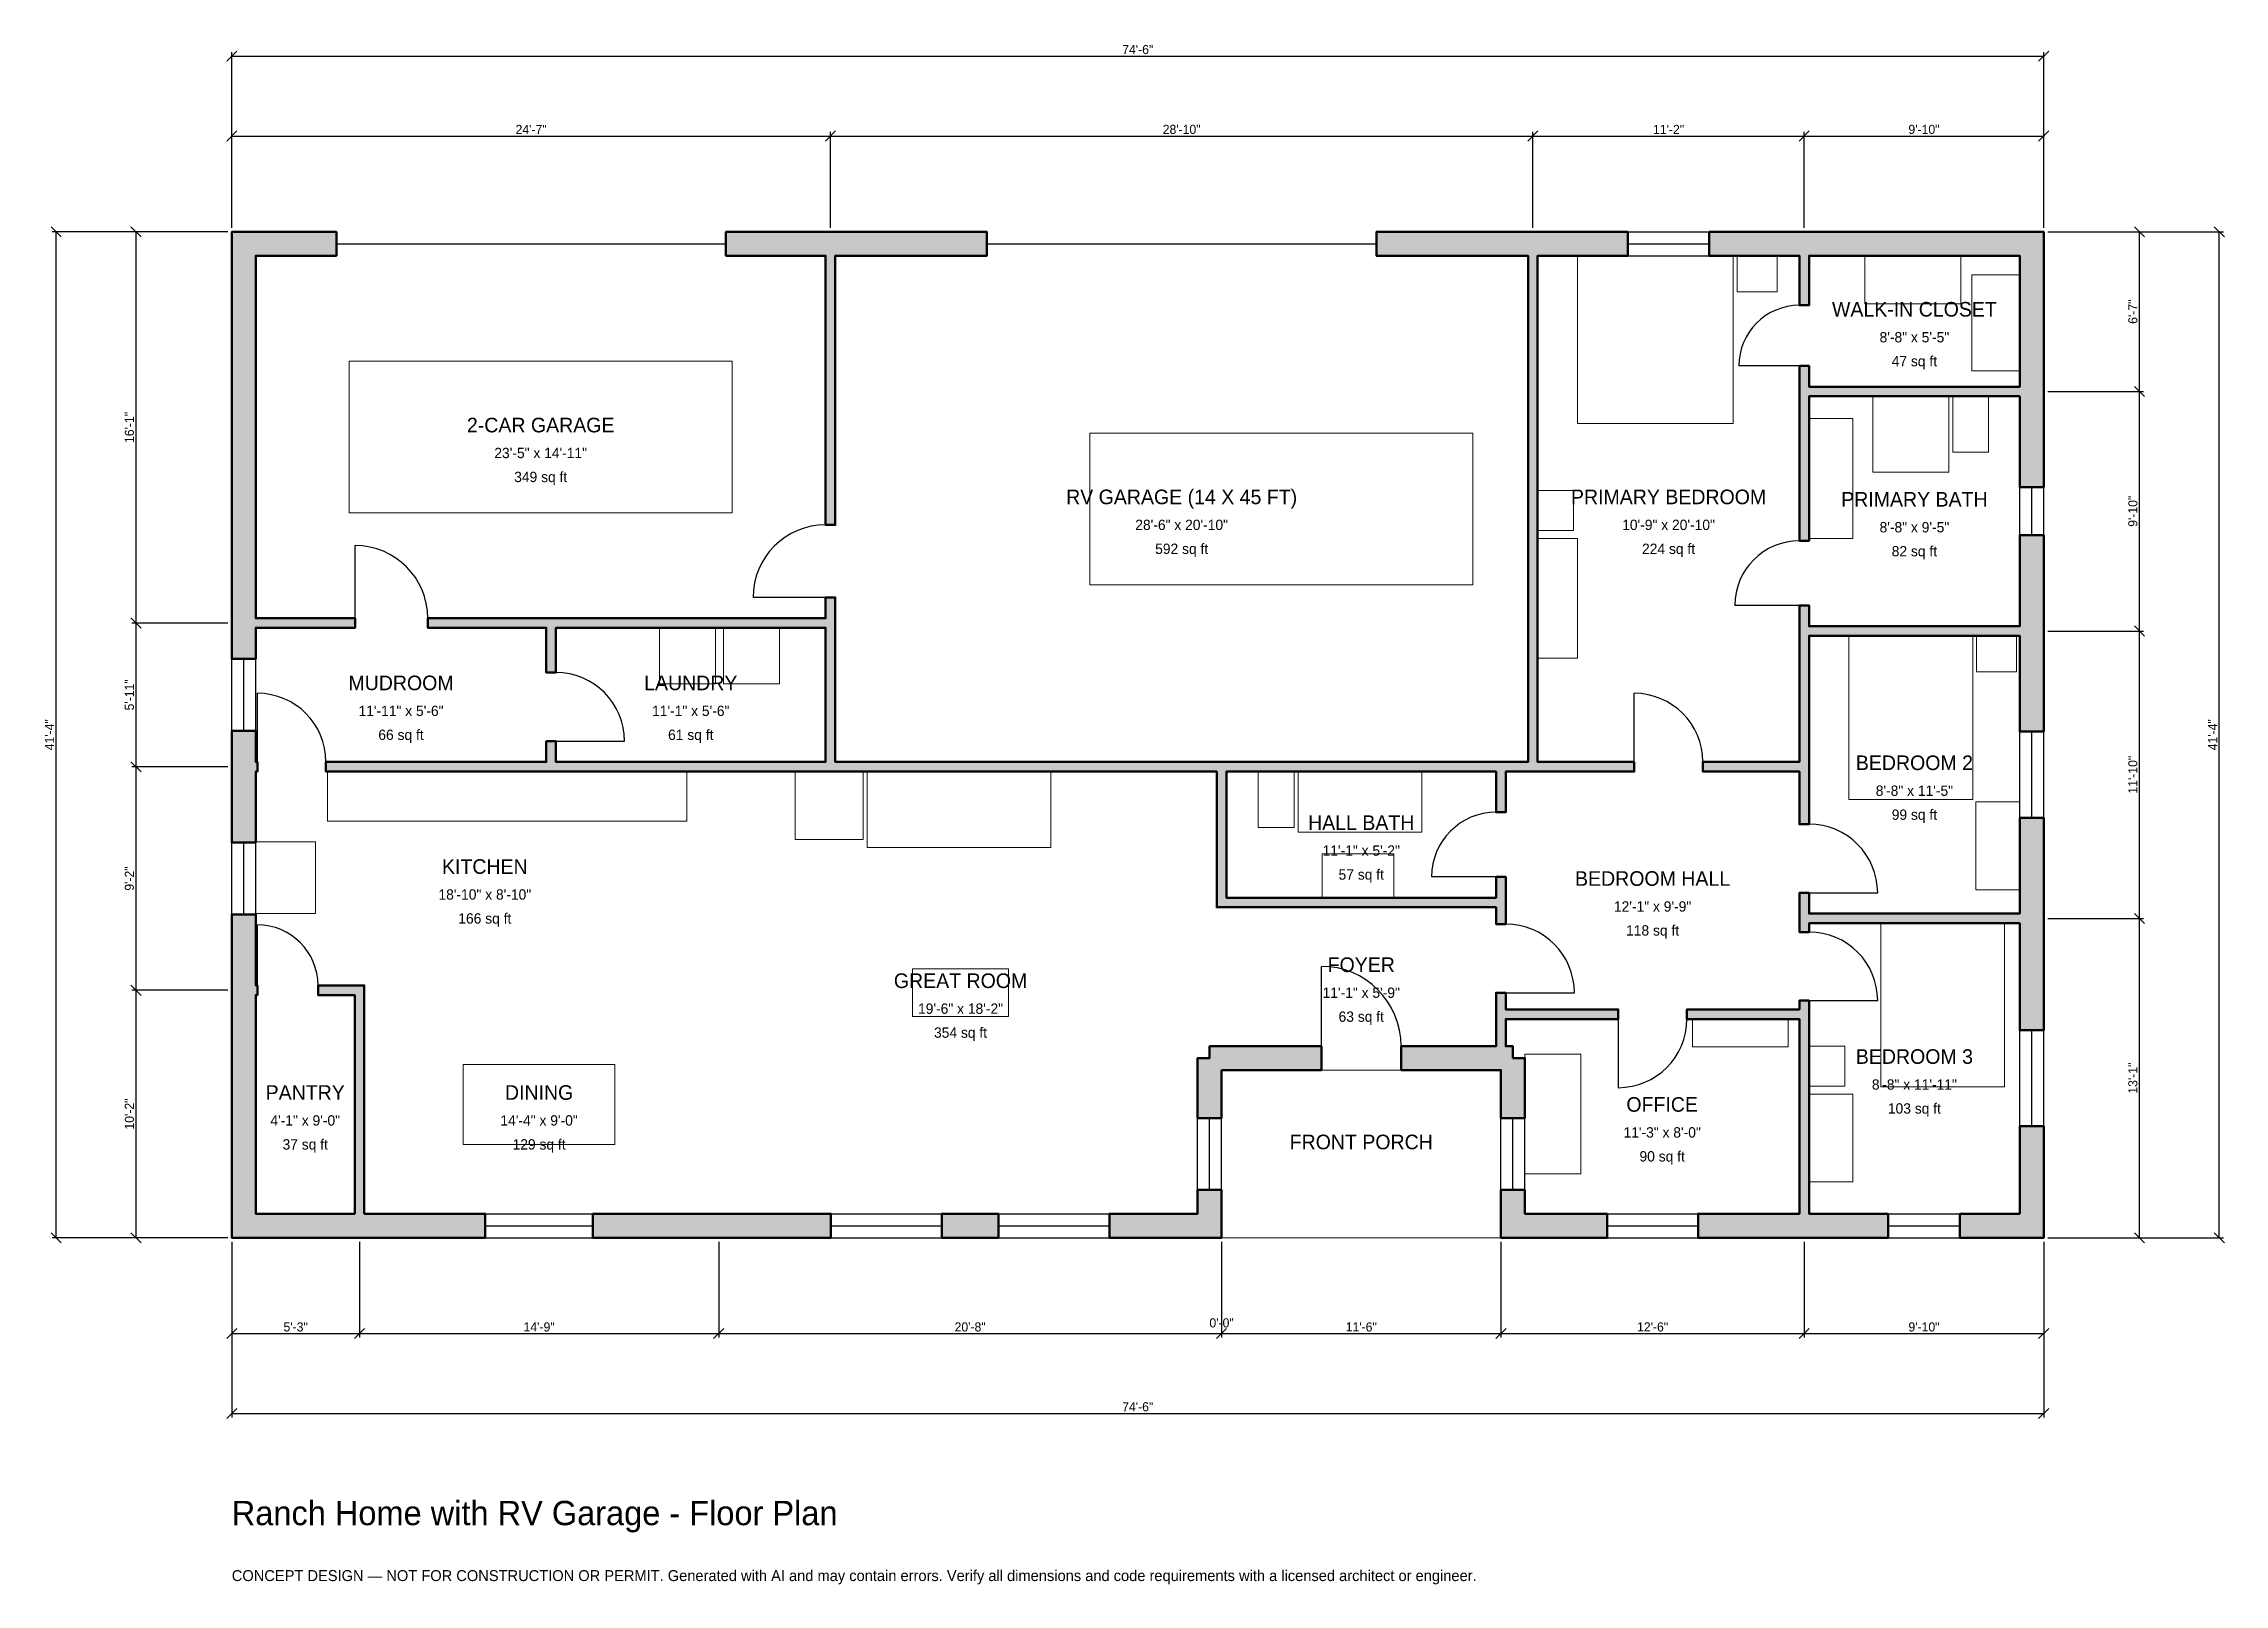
# Model space of a CAD drawing. Header units: inches. Extents: x -93 to 983, y -171 to 589.
import ezdxf
from ezdxf.enums import TextEntityAlignment as Align

# ---------------------------------------------------------------- set-up
doc = ezdxf.new("R2010")
doc.units = ezdxf.units.IN
doc.header["$MEASUREMENT"] = 0
doc.linetypes.add('DASHED', pattern=[0.6, 0.5, -0.1])
for name, color, linetype, lineweight in [('A-ANNO-DIMS', 1, 'Continuous', 13), ('A-ANNO-TEXT', 7, 'Continuous', 18), ('A-AREA-IDEN', 7, 'Continuous', 18), ('A-DOOR', 2, 'Continuous', 25), ('A-FLOR-FIXT', 9, 'Continuous', 13), ('A-FURN', 9, 'Continuous', 13), ('A-GLAZ', 4, 'Continuous', 25), ('A-SITE-PAVE', 8, 'Continuous', 13), ('A-WALL', 7, 'Continuous', 50), ('A-WALL-PATT', 8, 'Continuous', 13)]:
    doc.layers.add(name, color=color, linetype=linetype, lineweight=lineweight)
doc.dimstyles.new('PLAN', dxfattribs={"dimtxt": 4.5, "dimasz": 3, "dimexe": 2, "dimexo": 2, "dimgap": 1, "dimtad": 1, "dimdec": 0, "dimlunit": 4, "dimtsz": 2.5, "dimcen": 2.5, "dimclrd": 1, "dimclre": 1, "dimazin": 3, "dimtfac": 1, "dimtmove": 0, "dimatfit": 3})

msp = doc.modelspace()

# ---------------------------------------------------------------- hatches: boundary and pattern name
at = {"layer": 'A-WALL-PATT'}
h = msp.add_hatch(dxfattribs=at)
h.set_pattern_fill('ANSI31', color=8, scale=0.8)
h.paths.add_polyline_path([(65.3543, 0), (60.6299, 0), (60.6299, 0), (57.0866, 0), (11.811, 0), (11.811, 0), (0, 0), (0, 0), (0, 0), (0, 0), (0, 11.811), (0, 11.811), (0, 116.1417), (0, 119.685), (0, 119.685), (0, 124.4094), (0, 124.4094), (0, 127.9528), (0, 159.4488), (11.811, 159.4488), (11.811, 127.9528), (11.811, 124.4094), (12.5984, 124.4094), (12.5984, 119.685), (11.811, 119.685), (11.811, 116.1417), (11.811, 11.811), (57.0866, 11.811), (60.6299, 11.811), (60.6299, 119.685), (42.5197, 119.685), (42.5197, 124.4094), (60.6299, 124.4094), (65.3543, 124.4094), (65.3543, 119.685), (65.3543, 11.811), (68.8976, 11.811), (125, 11.811), (125, 0), (68.8976, 0), (65.3543, 0), (65.3543, 0)])
h.paths.add_polyline_path([(0, 226.378), (0, 229.9213), (0, 229.9213), (0, 234.6457), (0, 234.6457), (0, 238.189), (0, 250), (11.811, 250), (11.811, 238.189), (11.811, 234.6457), (12.5984, 234.6457), (12.5984, 229.9213), (11.811, 229.9213), (11.811, 226.378), (11.811, 194.8819), (0, 194.8819), (0, 226.378)])
h.paths.add_polyline_path([(0, 297.2441), (0, 300.7874), (0, 300.7874), (0, 305.5118), (0, 305.5118), (0, 309.0551), (0, 484.252), (0, 484.252), (0, 496.063), (0, 496.063), (0, 496.063), (11.811, 496.063), (11.811, 496.063), (51.5748, 496.063), (51.5748, 484.252), (11.811, 484.252), (11.811, 309.0551), (11.811, 305.5118), (60.8268, 305.5118), (60.8268, 300.7874), (11.811, 300.7874), (11.811, 297.2441), (11.811, 285.4331), (0, 285.4331), (0, 297.2441)])
h.paths.add_polyline_path([(289.3701, 496.063), (292.9134, 496.063), (292.9134, 496.063), (297.6378, 496.063), (297.6378, 496.063), (301.1811, 496.063), (372.4409, 496.063), (372.4409, 484.252), (301.1811, 484.252), (297.6378, 484.252), (297.6378, 351.5748), (292.9134, 351.5748), (292.9134, 484.252), (289.3701, 484.252), (243.7008, 484.252), (243.7008, 496.063), (289.3701, 496.063)])
h.paths.add_polyline_path([(635.8268, 496.063), (639.3701, 496.063), (639.3701, 496.063), (644.0945, 496.063), (644.0945, 496.063), (647.6378, 496.063), (688.5827, 496.063), (688.5827, 484.252), (647.6378, 484.252), (644.0945, 484.252), (644.0945, 234.6457), (691.7323, 234.6457), (691.7323, 229.9213), (644.0945, 229.9213), (639.3701, 229.9213), (628.3465, 229.9213), (628.3465, 209.8425), (623.622, 209.8425), (623.622, 229.9213), (490.5512, 229.9213), (490.5512, 167.7165), (623.622, 167.7165), (623.622, 177.9528), (628.3465, 177.9528), (628.3465, 167.7165), (628.3465, 162.9921), (628.3465, 154.7244), (623.622, 154.7244), (623.622, 162.9921), (490.5512, 162.9921), (485.8268, 162.9921), (485.8268, 162.9921), (485.8268, 229.9213), (297.6378, 229.9213), (292.9134, 229.9213), (242.5197, 229.9213), (237.7953, 229.9213), (159.8425, 229.9213), (155.1181, 229.9213), (46.4567, 229.9213), (46.4567, 234.6457), (155.1181, 234.6457), (155.1181, 244.8819), (159.8425, 244.8819), (159.8425, 234.6457), (237.7953, 234.6457), (242.5197, 234.6457), (292.9134, 234.6457), (292.9134, 300.7874), (159.8425, 300.7874), (159.8425, 278.7402), (155.1181, 278.7402), (155.1181, 300.7874), (96.6535, 300.7874), (96.6535, 305.5118), (155.1181, 305.5118), (159.8425, 305.5118), (292.9134, 305.5118), (292.9134, 315.748), (297.6378, 315.748), (297.6378, 305.5118), (297.6378, 300.7874), (297.6378, 234.6457), (485.8268, 234.6457), (485.8268, 234.6457), (490.5512, 234.6457), (623.622, 234.6457), (628.3465, 234.6457), (639.3701, 234.6457), (639.3701, 484.252), (635.8268, 484.252), (564.5669, 484.252), (564.5669, 496.063), (635.8268, 496.063)])
h.paths.add_polyline_path([(773.2283, 496.063), (773.2283, 496.063), (777.9528, 496.063), (777.9528, 496.063), (781.4961, 496.063), (781.4961, 496.063), (881.8898, 496.063), (881.8898, 496.063), (893.7008, 496.063), (893.7008, 496.063), (893.7008, 496.063), (893.7008, 484.252), (893.7008, 484.252), (893.7008, 423.2283), (893.7008, 419.685), (893.7008, 419.685), (893.7008, 414.9606), (893.7008, 414.9606), (893.7008, 411.4173), (893.7008, 370.0787), (881.8898, 370.0787), (881.8898, 411.4173), (881.8898, 414.9606), (777.9528, 414.9606), (777.9528, 343.7008), (773.2283, 343.7008), (773.2283, 414.9606), (773.2283, 419.685), (773.2283, 429.9213), (777.9528, 429.9213), (777.9528, 419.685), (881.8898, 419.685), (881.8898, 423.2283), (881.8898, 484.252), (777.9528, 484.252), (777.9528, 459.8425), (773.2283, 459.8425), (773.2283, 484.252), (769.685, 484.252), (769.685, 484.252), (728.7402, 484.252), (728.7402, 496.063), (773.2283, 496.063)])
h.paths.add_polyline_path([(893.7008, 305.1181), (893.7008, 301.5748), (893.7008, 301.5748), (893.7008, 296.8504), (893.7008, 296.8504), (893.7008, 293.3071), (893.7008, 249.6063), (881.8898, 249.6063), (881.8898, 293.3071), (881.8898, 296.8504), (777.9528, 296.8504), (777.9528, 234.6457), (777.9528, 229.9213), (777.9528, 203.937), (773.2283, 203.937), (773.2283, 229.9213), (725.5906, 229.9213), (725.5906, 234.6457), (773.2283, 234.6457), (773.2283, 296.8504), (773.2283, 301.5748), (773.2283, 311.811), (777.9528, 311.811), (777.9528, 301.5748), (881.8898, 301.5748), (881.8898, 305.1181), (881.8898, 346.4567), (893.7008, 346.4567), (893.7008, 305.1181)])
h.paths.add_polyline_path([(893.7008, 163.3858), (893.7008, 159.8425), (893.7008, 159.8425), (893.7008, 155.1181), (893.7008, 155.1181), (893.7008, 151.5748), (893.7008, 102.3622), (881.8898, 102.3622), (881.8898, 151.5748), (881.8898, 155.1181), (777.9528, 155.1181), (777.9528, 150.7874), (773.2283, 150.7874), (773.2283, 155.1181), (773.2283, 159.8425), (773.2283, 170.0787), (777.9528, 170.0787), (777.9528, 159.8425), (881.8898, 159.8425), (881.8898, 163.3858), (881.8898, 207.0866), (893.7008, 207.0866), (893.7008, 163.3858)])
h.paths.add_polyline_path([(893.7008, 11.811), (893.7008, 11.811), (893.7008, 0), (893.7008, 0), (893.7008, 0), (893.7008, 0), (881.8898, 0), (881.8898, 0), (852.3622, 0), (852.3622, 11.811), (881.8898, 11.811), (881.8898, 55.1181), (893.7008, 55.1181), (893.7008, 11.811)])
h.paths.add_polyline_path([(781.4961, 0), (777.9528, 0), (777.9528, 0), (773.2283, 0), (773.2283, 0), (769.685, 0), (723.2283, 0), (723.2283, 11.811), (769.685, 11.811), (773.2283, 11.811), (773.2283, 107.874), (717.7165, 107.874), (717.7165, 112.5984), (773.2283, 112.5984), (773.2283, 116.9291), (777.9528, 116.9291), (777.9528, 112.5984), (777.9528, 107.874), (777.9528, 11.811), (781.4961, 11.811), (816.9291, 11.811), (816.9291, 0), (781.4961, 0)])
h.paths.add_polyline_path([(637.7953, 0), (637.7953, 0), (625.9843, 0), (625.9843, 0), (625.9842, 0), (625.9842, 0), (625.9842, 11.811), (625.9843, 11.811), (625.9843, 23.622), (637.7953, 23.622), (637.7953, 11.811), (678.3465, 11.811), (678.3465, 0), (637.7953, 0)])
h.paths.add_polyline_path([(625.9843, 80.315), (625.9842, 80.315), (625.9842, 82.6771), (623.622, 82.6771), (623.622, 82.6772), (576.7717, 82.6772), (576.7717, 94.4882), (623.622, 94.4882), (623.622, 107.874), (623.622, 112.5984), (623.622, 120.8661), (628.3465, 120.8661), (628.3465, 112.5984), (683.8583, 112.5984), (683.8583, 107.874), (628.3465, 107.874), (628.3465, 94.4882), (631.8898, 94.4882), (631.8898, 88.5827), (637.7953, 88.5827), (637.7953, 59.0551), (625.9843, 59.0551), (625.9843, 80.315)])
h.paths.add_polyline_path([(488.189, 82.6772), (488.189, 59.0551), (476.378, 59.0551), (476.378, 88.5827), (482.2835, 88.5827), (482.2835, 94.4882), (537.4016, 94.4882), (537.4016, 82.6772), (488.189, 82.6772)])
h.paths.add_polyline_path([(488.189, 11.811), (488.189, 11.811), (488.189, 0), (488.189, 0), (488.189, 0), (476.378, 0), (476.378, 0), (432.874, 0), (432.874, 11.811), (476.378, 11.811), (476.378, 23.622), (488.189, 23.622), (488.189, 11.811)])
h.paths.add_polyline_path([(350.1969, 0), (350.1969, 11.811), (378.1496, 11.811), (378.1496, 0), (350.1969, 0)])
h.paths.add_polyline_path([(246.063, 0), (234.252, 0), (178.1496, 0), (178.1496, 11.811), (234.252, 11.811), (246.063, 11.811), (295.4724, 11.811), (295.4724, 0), (246.063, 0)])

# ---------------------------------------------------------------- linework, layer by layer
at = {"layer": 'A-DOOR', "linetype": 'DASHED'}
for p, q in [((51.5748, 490.1575), (243.7008, 490.1575)), ((372.4409, 490.1575), (564.5669, 490.1575))]:
    msp.add_line(p, q, dxfattribs=at)
at = {"layer": 'A-DOOR'}
for p, q in [((773.2283, 429.9213), (743.3071, 429.9213)), ((60.8268, 305.5118), (60.8268, 341.3386)), ((292.9134, 315.748), (257.0866, 315.748)), ((773.2283, 311.811), (741.3386, 311.811)), ((12.5984, 234.6457), (12.5984, 268.5039)), ((691.7323, 234.6457), (691.7323, 268.5039)), ((159.8425, 244.8819), (193.7008, 244.8819)), ((623.622, 177.9528), (591.7323, 177.9528)), ((777.9528, 170.0787), (811.811, 170.0787)), ((12.5984, 124.4094), (12.5984, 154.3307)), ((537.4016, 94.4882), (537.4016, 133.8583)), ((628.3465, 120.8661), (662.2047, 120.8661)), ((683.8583, 107.874), (683.8583, 74.0157)), ((777.9528, 116.9291), (811.811, 116.9291))]:
    msp.add_line(p, q, dxfattribs=at)
for centre, radius, start, end in [((773.2283, 429.9213), 29.9213, 90, 180), ((292.9134, 315.748), 35.8268, 90, 180), ((60.8268, 305.5118), 35.8268, 0, 90), ((773.2283, 311.811), 31.8898, 90, 180), ((159.8425, 244.8819), 33.8583, 0, 90), ((12.5984, 234.6457), 33.8583, 0, 90), ((691.7323, 234.6457), 33.8583, 0, 90), ((623.622, 177.9528), 31.8898, 90, 180), ((777.9528, 170.0787), 33.8583, 0, 90), ((12.5984, 124.4094), 29.9213, 0, 90), ((628.3465, 120.8661), 33.8583, 0, 90), ((777.9528, 116.9291), 33.8583, 0, 90), ((537.4016, 94.4882), 39.3701, 0, 90), ((683.8583, 107.874), 33.8583, 270, 360)]:
    msp.add_arc(centre, radius, start, end, dxfattribs=at)
at = {"layer": 'A-FLOR-FIXT'}
for points in [[(809.4488, 377.5591), (846.8504, 377.5591), (846.8504, 414.9606), (809.4488, 414.9606)], [(848.8189, 387.4016), (866.5354, 387.4016), (866.5354, 414.9606), (848.8189, 414.9606)], [(777.9528, 344.8819), (799.6063, 344.8819), (799.6063, 403.937), (777.9528, 403.937)], [(47.2441, 205.5118), (224.4094, 205.5118), (224.4094, 229.9213), (47.2441, 229.9213)], [(506.2992, 202.3622), (524.0157, 202.3622), (524.0157, 229.9213), (506.2992, 229.9213)], [(525.9843, 200), (587.0079, 200), (587.0079, 229.9213), (525.9843, 229.9213)], [(537.7953, 167.7165), (573.2283, 167.7165), (573.2283, 189.3701), (537.7953, 189.3701)]]:
    msp.add_lwpolyline(points, close=True, dxfattribs=at)
at = {"layer": 'A-FURN'}
for points in [[(663.7795, 401.5748), (740.5512, 401.5748), (740.5512, 484.252), (663.7795, 484.252)], [(742.5197, 466.5354), (762.2047, 466.5354), (762.2047, 484.252), (742.5197, 484.252)], [(805.5118, 460.6299), (852.7559, 460.6299), (852.7559, 484.252), (805.5118, 484.252)], [(858.2677, 427.5591), (881.8898, 427.5591), (881.8898, 474.8031), (858.2677, 474.8031)], [(57.874, 357.4803), (246.8504, 357.4803), (246.8504, 432.2835), (57.874, 432.2835)], [(423.2283, 322.0472), (612.2047, 322.0472), (612.2047, 396.8504), (423.2283, 396.8504)], [(644.0945, 348.8189), (661.811, 348.8189), (661.811, 368.5039), (644.0945, 368.5039)], [(644.0945, 285.8268), (663.7795, 285.8268), (663.7795, 344.8819), (644.0945, 344.8819)], [(211.0236, 273.2283), (238.5827, 273.2283), (238.5827, 300.7874), (211.0236, 300.7874)], [(242.5197, 273.2283), (270.0787, 273.2283), (270.0787, 300.7874), (242.5197, 300.7874)], [(797.6378, 216.1417), (858.6614, 216.1417), (858.6614, 296.8504), (797.6378, 296.8504)], [(860.6299, 279.1339), (880.315, 279.1339), (880.315, 296.8504), (860.6299, 296.8504)], [(277.9528, 196.4567), (311.4173, 196.4567), (311.4173, 229.9213), (277.9528, 229.9213)], [(313.3858, 192.5197), (403.937, 192.5197), (403.937, 229.9213), (313.3858, 229.9213)], [(860.2362, 171.6535), (881.8898, 171.6535), (881.8898, 214.9606), (860.2362, 214.9606)], [(11.811, 159.8425), (41.3386, 159.8425), (41.3386, 195.2756), (11.811, 195.2756)], [(813.3858, 74.4094), (874.4094, 74.4094), (874.4094, 155.1181), (813.3858, 155.1181)], [(335.8268, 109.0551), (383.0709, 109.0551), (383.0709, 132.6772), (335.8268, 132.6772)], [(720.4724, 94.0945), (767.7165, 94.0945), (767.7165, 107.874), (720.4724, 107.874)], [(637.7953, 31.4961), (665.3543, 31.4961), (665.3543, 90.5512), (637.7953, 90.5512)], [(777.9528, 74.8031), (795.6693, 74.8031), (795.6693, 94.4882), (777.9528, 94.4882)], [(114.1732, 46.063), (188.9764, 46.063), (188.9764, 85.4331), (114.1732, 85.4331)], [(777.9528, 27.5591), (799.6063, 27.5591), (799.6063, 70.8661), (777.9528, 70.8661)]]:
    msp.add_lwpolyline(points, close=True, dxfattribs=at)
at = {"layer": 'A-GLAZ'}
for p, q in [((688.5827, 496.063), (728.7402, 496.063)), ((688.5827, 490.1575), (728.7402, 490.1575)), ((688.5827, 484.252), (728.7402, 484.252)), ((881.8898, 346.4567), (881.8898, 370.0787)), ((887.7953, 346.4567), (887.7953, 370.0787)), ((893.7008, 346.4567), (893.7008, 370.0787)), ((0, 250), (0, 285.4331)), ((5.9055, 250), (5.9055, 285.4331)), ((11.811, 250), (11.811, 285.4331)), ((881.8898, 207.0866), (881.8898, 249.6063)), ((887.7953, 207.0866), (887.7953, 249.6063)), ((893.7008, 207.0866), (893.7008, 249.6063)), ((0, 159.4488), (0, 194.8819)), ((5.9055, 159.4488), (5.9055, 194.8819)), ((11.811, 159.4488), (11.811, 194.8819)), ((881.8898, 55.1181), (881.8898, 102.3622)), ((887.7953, 55.1181), (887.7953, 102.3622)), ((893.7008, 55.1181), (893.7008, 102.3622)), ((476.378, 23.622), (476.378, 59.0551)), ((482.2835, 23.622), (482.2835, 59.0551)), ((488.189, 23.622), (488.189, 59.0551)), ((625.9843, 23.622), (625.9843, 59.0551)), ((631.8898, 23.622), (631.8898, 59.0551)), ((637.7953, 23.622), (637.7953, 59.0551)), ((125, 11.811), (178.1496, 11.811)), ((295.4724, 11.811), (350.1969, 11.811)), ((378.1496, 11.811), (432.874, 11.811)), ((678.3465, 11.811), (723.2283, 11.811)), ((816.9291, 11.811), (852.3622, 11.811)), ((125, 5.9055), (178.1496, 5.9055)), ((125, 0), (178.1496, 0)), ((295.4724, 5.9055), (350.1969, 5.9055)), ((295.4724, 0), (350.1969, 0)), ((378.1496, 5.9055), (432.874, 5.9055)), ((378.1496, 0), (432.874, 0)), ((678.3465, 5.9055), (723.2283, 5.9055)), ((678.3465, 0), (723.2283, 0)), ((816.9291, 5.9055), (852.3622, 5.9055)), ((816.9291, 0), (852.3622, 0))]:
    msp.add_line(p, q, dxfattribs=at)
at = {"layer": 'A-SITE-PAVE', "linetype": 'DASHED'}
msp.add_lwpolyline([(488.189, 0), (625.9843, 0), (625.9843, 82.6772), (488.189, 82.6772)], close=True, dxfattribs=at)
at = {"layer": 'A-WALL'}
for points in [[(0, 297.2441), (0, 300.7874), (0, 300.7874), (0, 305.5118), (0, 305.5118), (0, 309.0551), (0, 484.252), (0, 484.252), (0, 496.063), (0, 496.063), (0, 496.063), (11.811, 496.063), (11.811, 496.063), (51.5748, 496.063), (51.5748, 484.252), (11.811, 484.252), (11.811, 309.0551), (11.811, 305.5118), (60.8268, 305.5118), (60.8268, 300.7874), (11.811, 300.7874), (11.811, 297.2441), (11.811, 285.4331), (0, 285.4331), (0, 297.2441)], [(635.8268, 496.063), (639.3701, 496.063), (639.3701, 496.063), (644.0945, 496.063), (644.0945, 496.063), (647.6378, 496.063), (688.5827, 496.063), (688.5827, 484.252), (647.6378, 484.252), (644.0945, 484.252), (644.0945, 234.6457), (691.7323, 234.6457), (691.7323, 229.9213), (644.0945, 229.9213), (639.3701, 229.9213), (628.3465, 229.9213), (628.3465, 209.8425), (623.622, 209.8425), (623.622, 229.9213), (490.5512, 229.9213), (490.5512, 167.7165), (623.622, 167.7165), (623.622, 177.9528), (628.3465, 177.9528), (628.3465, 167.7165), (628.3465, 162.9921), (628.3465, 154.7244), (623.622, 154.7244), (623.622, 162.9921), (490.5512, 162.9921), (485.8268, 162.9921), (485.8268, 162.9921), (485.8268, 229.9213), (297.6378, 229.9213), (292.9134, 229.9213), (242.5197, 229.9213), (237.7953, 229.9213), (159.8425, 229.9213), (155.1181, 229.9213), (46.4567, 229.9213), (46.4567, 234.6457), (155.1181, 234.6457), (155.1181, 244.8819), (159.8425, 244.8819), (159.8425, 234.6457), (237.7953, 234.6457), (242.5197, 234.6457), (292.9134, 234.6457), (292.9134, 300.7874), (159.8425, 300.7874), (159.8425, 278.7402), (155.1181, 278.7402), (155.1181, 300.7874), (96.6535, 300.7874), (96.6535, 305.5118), (155.1181, 305.5118), (159.8425, 305.5118), (292.9134, 305.5118), (292.9134, 315.748), (297.6378, 315.748), (297.6378, 305.5118), (297.6378, 300.7874), (297.6378, 234.6457), (485.8268, 234.6457), (485.8268, 234.6457), (490.5512, 234.6457), (623.622, 234.6457), (628.3465, 234.6457), (639.3701, 234.6457), (639.3701, 484.252), (635.8268, 484.252), (564.5669, 484.252), (564.5669, 496.063), (635.8268, 496.063)], [(289.3701, 496.063), (292.9134, 496.063), (292.9134, 496.063), (297.6378, 496.063), (297.6378, 496.063), (301.1811, 496.063), (372.4409, 496.063), (372.4409, 484.252), (301.1811, 484.252), (297.6378, 484.252), (297.6378, 351.5748), (292.9134, 351.5748), (292.9134, 484.252), (289.3701, 484.252), (243.7008, 484.252), (243.7008, 496.063), (289.3701, 496.063)], [(773.2283, 496.063), (773.2283, 496.063), (777.9528, 496.063), (777.9528, 496.063), (781.4961, 496.063), (781.4961, 496.063), (881.8898, 496.063), (881.8898, 496.063), (893.7008, 496.063), (893.7008, 496.063), (893.7008, 496.063), (893.7008, 484.252), (893.7008, 484.252), (893.7008, 423.2283), (893.7008, 419.685), (893.7008, 419.685), (893.7008, 414.9606), (893.7008, 414.9606), (893.7008, 411.4173), (893.7008, 370.0787), (881.8898, 370.0787), (881.8898, 411.4173), (881.8898, 414.9606), (777.9528, 414.9606), (777.9528, 343.7008), (773.2283, 343.7008), (773.2283, 414.9606), (773.2283, 419.685), (773.2283, 429.9213), (777.9528, 429.9213), (777.9528, 419.685), (881.8898, 419.685), (881.8898, 423.2283), (881.8898, 484.252), (777.9528, 484.252), (777.9528, 459.8425), (773.2283, 459.8425), (773.2283, 484.252), (769.685, 484.252), (769.685, 484.252), (728.7402, 484.252), (728.7402, 496.063), (773.2283, 496.063)], [(893.7008, 305.1181), (893.7008, 301.5748), (893.7008, 301.5748), (893.7008, 296.8504), (893.7008, 296.8504), (893.7008, 293.3071), (893.7008, 249.6063), (881.8898, 249.6063), (881.8898, 293.3071), (881.8898, 296.8504), (777.9528, 296.8504), (777.9528, 234.6457), (777.9528, 229.9213), (777.9528, 203.937), (773.2283, 203.937), (773.2283, 229.9213), (725.5906, 229.9213), (725.5906, 234.6457), (773.2283, 234.6457), (773.2283, 296.8504), (773.2283, 301.5748), (773.2283, 311.811), (777.9528, 311.811), (777.9528, 301.5748), (881.8898, 301.5748), (881.8898, 305.1181), (881.8898, 346.4567), (893.7008, 346.4567), (893.7008, 305.1181)], [(0, 226.378), (0, 229.9213), (0, 229.9213), (0, 234.6457), (0, 234.6457), (0, 238.189), (0, 250), (11.811, 250), (11.811, 238.189), (11.811, 234.6457), (12.5984, 234.6457), (12.5984, 229.9213), (11.811, 229.9213), (11.811, 226.378), (11.811, 194.8819), (0, 194.8819), (0, 226.378)], [(893.7008, 163.3858), (893.7008, 159.8425), (893.7008, 159.8425), (893.7008, 155.1181), (893.7008, 155.1181), (893.7008, 151.5748), (893.7008, 102.3622), (881.8898, 102.3622), (881.8898, 151.5748), (881.8898, 155.1181), (777.9528, 155.1181), (777.9528, 150.7874), (773.2283, 150.7874), (773.2283, 155.1181), (773.2283, 159.8425), (773.2283, 170.0787), (777.9528, 170.0787), (777.9528, 159.8425), (881.8898, 159.8425), (881.8898, 163.3858), (881.8898, 207.0866), (893.7008, 207.0866), (893.7008, 163.3858)], [(65.3543, 0), (60.6299, 0), (60.6299, 0), (57.0866, 0), (11.811, 0), (11.811, 0), (0, 0), (0, 0), (0, 0), (0, 0), (0, 11.811), (0, 11.811), (0, 116.1417), (0, 119.685), (0, 119.685), (0, 124.4094), (0, 124.4094), (0, 127.9528), (0, 159.4488), (11.811, 159.4488), (11.811, 127.9528), (11.811, 124.4094), (12.5984, 124.4094), (12.5984, 119.685), (11.811, 119.685), (11.811, 116.1417), (11.811, 11.811), (57.0866, 11.811), (60.6299, 11.811), (60.6299, 119.685), (42.5197, 119.685), (42.5197, 124.4094), (60.6299, 124.4094), (65.3543, 124.4094), (65.3543, 119.685), (65.3543, 11.811), (68.8976, 11.811), (125, 11.811), (125, 0), (68.8976, 0), (65.3543, 0), (65.3543, 0)], [(625.9843, 80.315), (625.9842, 80.315), (625.9842, 82.6771), (623.622, 82.6771), (623.622, 82.6772), (576.7717, 82.6772), (576.7717, 94.4882), (623.622, 94.4882), (623.622, 107.874), (623.622, 112.5984), (623.622, 120.8661), (628.3465, 120.8661), (628.3465, 112.5984), (683.8583, 112.5984), (683.8583, 107.874), (628.3465, 107.874), (628.3465, 94.4882), (631.8898, 94.4882), (631.8898, 88.5827), (637.7953, 88.5827), (637.7953, 59.0551), (625.9843, 59.0551), (625.9843, 80.315)], [(781.4961, 0), (777.9528, 0), (777.9528, 0), (773.2283, 0), (773.2283, 0), (769.685, 0), (723.2283, 0), (723.2283, 11.811), (769.685, 11.811), (773.2283, 11.811), (773.2283, 107.874), (717.7165, 107.874), (717.7165, 112.5984), (773.2283, 112.5984), (773.2283, 116.9291), (777.9528, 116.9291), (777.9528, 112.5984), (777.9528, 107.874), (777.9528, 11.811), (781.4961, 11.811), (816.9291, 11.811), (816.9291, 0), (781.4961, 0)], [(488.189, 82.6772), (488.189, 59.0551), (476.378, 59.0551), (476.378, 88.5827), (482.2835, 88.5827), (482.2835, 94.4882), (537.4016, 94.4882), (537.4016, 82.6772), (488.189, 82.6772)], [(893.7008, 11.811), (893.7008, 11.811), (893.7008, 0), (893.7008, 0), (893.7008, 0), (893.7008, 0), (881.8898, 0), (881.8898, 0), (852.3622, 0), (852.3622, 11.811), (881.8898, 11.811), (881.8898, 55.1181), (893.7008, 55.1181), (893.7008, 11.811)], [(488.189, 11.811), (488.189, 11.811), (488.189, 0), (488.189, 0), (488.189, 0), (476.378, 0), (476.378, 0), (432.874, 0), (432.874, 11.811), (476.378, 11.811), (476.378, 23.622), (488.189, 23.622), (488.189, 11.811)], [(637.7953, 0), (637.7953, 0), (625.9843, 0), (625.9843, 0), (625.9842, 0), (625.9842, 0), (625.9842, 11.811), (625.9843, 11.811), (625.9843, 23.622), (637.7953, 23.622), (637.7953, 11.811), (678.3465, 11.811), (678.3465, 0), (637.7953, 0)], [(246.063, 0), (234.252, 0), (178.1496, 0), (178.1496, 11.811), (234.252, 11.811), (246.063, 11.811), (295.4724, 11.811), (295.4724, 0), (246.063, 0)], [(350.1969, 0), (350.1969, 11.811), (378.1496, 11.811), (378.1496, 0), (350.1969, 0)]]:
    msp.add_lwpolyline(points, close=True, dxfattribs=at)

# ---------------------------------------------------------------- texts
at = {"layer": 'A-ANNO-TEXT'}
for s, height, p in [('Ranch Home with RV Garage - Floor Plan', 12, (0, -141.7323)), ('CONCEPT DESIGN — NOT FOR CONSTRUCTION OR PERMIT. Generated with AI and may contain errors. Verify all dimensions and code requirements with a licensed architect or engineer.', 5.4, (0, -169.2913))]:
    msp.add_text(s, height=height, dxfattribs=at).set_placement(p)
at = {"layer": 'A-AREA-IDEN'}
for s, height, p in [('WALK-IN CLOSET', 7.2, (829.9213, 457.874)), ('8\'-8" x 5\'-5"', 5.1, (829.9213, 444.0945)), ('47 sq ft', 5.1, (829.9213, 432.2835)), ('2-CAR GARAGE', 7.2, (152.3622, 400.7874)), ('23\'-5" x 14\'-11"', 5.1, (152.3622, 387.0079)), ('349 sq ft', 5.1, (152.3622, 375.1969)), ('RV GARAGE (14 X 45 FT)', 7.2, (468.5039, 365.3543)), ('PRIMARY BEDROOM', 7.2, (708.6614, 365.3543)), ('PRIMARY BATH', 7.2, (829.9213, 364.1732)), ('28\'-6" x 20\'-10"', 5.1, (468.5039, 351.5748)), ('10\'-9" x 20\'-10"', 5.1, (708.6614, 351.5748)), ('8\'-8" x 9\'-5"', 5.1, (829.9213, 350.3937)), ('592 sq ft', 5.1, (468.5039, 339.7638)), ('224 sq ft', 5.1, (708.6614, 339.7638)), ('82 sq ft', 5.1, (829.9213, 338.5827)), ('MUDROOM', 7.2, (83.4646, 273.622)), ('LAUNDRY', 7.2, (226.378, 273.622)), ('11\'-11" x 5\'-6"', 5.1, (83.4646, 259.8425)), ('11\'-1" x 5\'-6"', 5.1, (226.378, 259.8425)), ('66 sq ft', 5.1, (83.4646, 248.0315)), ('61 sq ft', 5.1, (226.378, 248.0315)), ('BEDROOM 2', 7.2, (829.9213, 234.252)), ('8\'-8" x 11\'-5"', 5.1, (829.9213, 220.4724)), ('HALL BATH', 7.2, (557.0866, 204.7244)), ('99 sq ft', 5.1, (829.9213, 208.6614)), ('KITCHEN', 7.2, (124.8031, 183.0709)), ('11\'-1" x 5\'-2"', 5.1, (557.0866, 190.9449)), ('57 sq ft', 5.1, (557.0866, 179.1339)), ('BEDROOM HALL', 7.2, (700.7874, 177.1654)), ('18\'-10" x 8\'-10"', 5.1, (124.8031, 169.2913)), ('12\'-1" x 9\'-9"', 5.1, (700.7874, 163.3858)), ('166 sq ft', 5.1, (124.8031, 157.4803)), ('118 sq ft', 5.1, (700.7874, 151.5748)), ('GREAT ROOM', 7.2, (359.4488, 126.7717)), ('FOYER', 7.2, (557.0866, 134.6457)), ('11\'-1" x 5\'-9"', 5.1, (557.0866, 120.8661)), ('19\'-6" x 18\'-2"', 5.1, (359.4488, 112.9921)), ('63 sq ft', 5.1, (557.0866, 109.0551)), ('354 sq ft', 5.1, (359.4488, 101.1811)), ('BEDROOM 3', 7.2, (829.9213, 89.3701)), ('DINING', 7.2, (151.5748, 71.6535)), ('8\'-8" x 11\'-11"', 5.1, (829.9213, 75.5906)), ('PANTRY', 7.2, (36.2205, 71.6535)), ('OFFICE', 7.2, (705.5118, 65.748)), ('103 sq ft', 5.1, (829.9213, 63.7795)), ('4\'-1" x 9\'-0"', 5.1, (36.2205, 57.874)), ('14\'-4" x 9\'-0"', 5.1, (151.5748, 57.874)), ('11\'-3" x 8\'-0"', 5.1, (705.5118, 51.9685)), ('37 sq ft', 5.1, (36.2205, 46.063)), ('129 sq ft', 5.1, (151.5748, 46.063)), ('FRONT PORCH', 7.2, (557.0866, 47.2441)), ('90 sq ft', 5.1, (705.5118, 40.1575))]:
    msp.add_text(s, height=height, dxfattribs=at).set_placement(p, align=Align.MIDDLE_CENTER)

# ---------------------------------------------------------------- dimensions: what is measured, and where the dimension line sits
at = {"layer": 'A-ANNO-DIMS'}
for base, p1, p2, text in [((0, 582.6772), (0, 496.063), (893.7008, 496.063), '74\'-6"'), ((0, 543.3071), (0, 496.063), (295.2756, 496.063), '24\'-7"'), ((295.2756, 543.3071), (295.2756, 496.063), (641.7323, 496.063), '28\'-10"'), ((641.7323, 543.3071), (641.7323, 496.063), (775.5906, 496.063), '11\'-2"'), ((775.5906, 543.3071), (775.5906, 496.063), (893.7008, 496.063), '9\'-10"'), ((0, -47.2441), (0, 0), (62.9921, 0), '5\'-3"'), ((0, -86.6142), (0, 0), (893.7008, 0), '74\'-6"'), ((62.9921, -47.2441), (62.9921, 0), (240.1575, 0), '14\'-9"'), ((240.1575, -47.2441), (240.1575, 0), (488.189, 0), '20\'-8"'), ((488.189, -47.2441), (488.189, 0), (488.189, 0), '0\'-0"'), ((488.189, -47.2441), (488.189, 0), (625.9843, 0), '11\'-6"'), ((625.9843, -47.2441), (625.9843, 0), (775.5906, 0), '12\'-6"'), ((775.5906, -47.2441), (775.5906, 0), (893.7008, 0), '9\'-10"')]:
    msp.add_linear_dim(base=base, p1=p1, p2=p2, text=text, dimstyle='PLAN', dxfattribs=at).render()
for base, p1, p2, text in [((-86.6142, 0), (0, 0), (0, 496.063), '41\'-4"'), ((-47.2441, 303.1496), (0, 303.1496), (0, 496.063), '16\'-1"'), ((940.9449, 417.3228), (893.7008, 417.3228), (893.7008, 496.063), '6\'-7"'), ((980.315, 0), (893.7008, 0), (893.7008, 496.063), '41\'-4"'), ((940.9449, 299.2126), (893.7008, 299.2126), (893.7008, 417.3228), '9\'-10"'), ((-47.2441, 232.2835), (0, 232.2835), (0, 303.1496), '5\'-11"'), ((940.9449, 157.4803), (893.7008, 157.4803), (893.7008, 299.2126), '11\'-10"'), ((-47.2441, 122.0472), (0, 122.0472), (0, 232.2835), '9\'-2"'), ((940.9449, 0), (893.7008, 0), (893.7008, 157.4803), '13\'-1"'), ((-47.2441, 0), (0, 0), (0, 122.0472), '10\'-2"')]:
    msp.add_linear_dim(base=base, p1=p1, p2=p2, angle=90, text=text, dimstyle='PLAN', dxfattribs=at).render()

doc.saveas('drawing.dxf')
